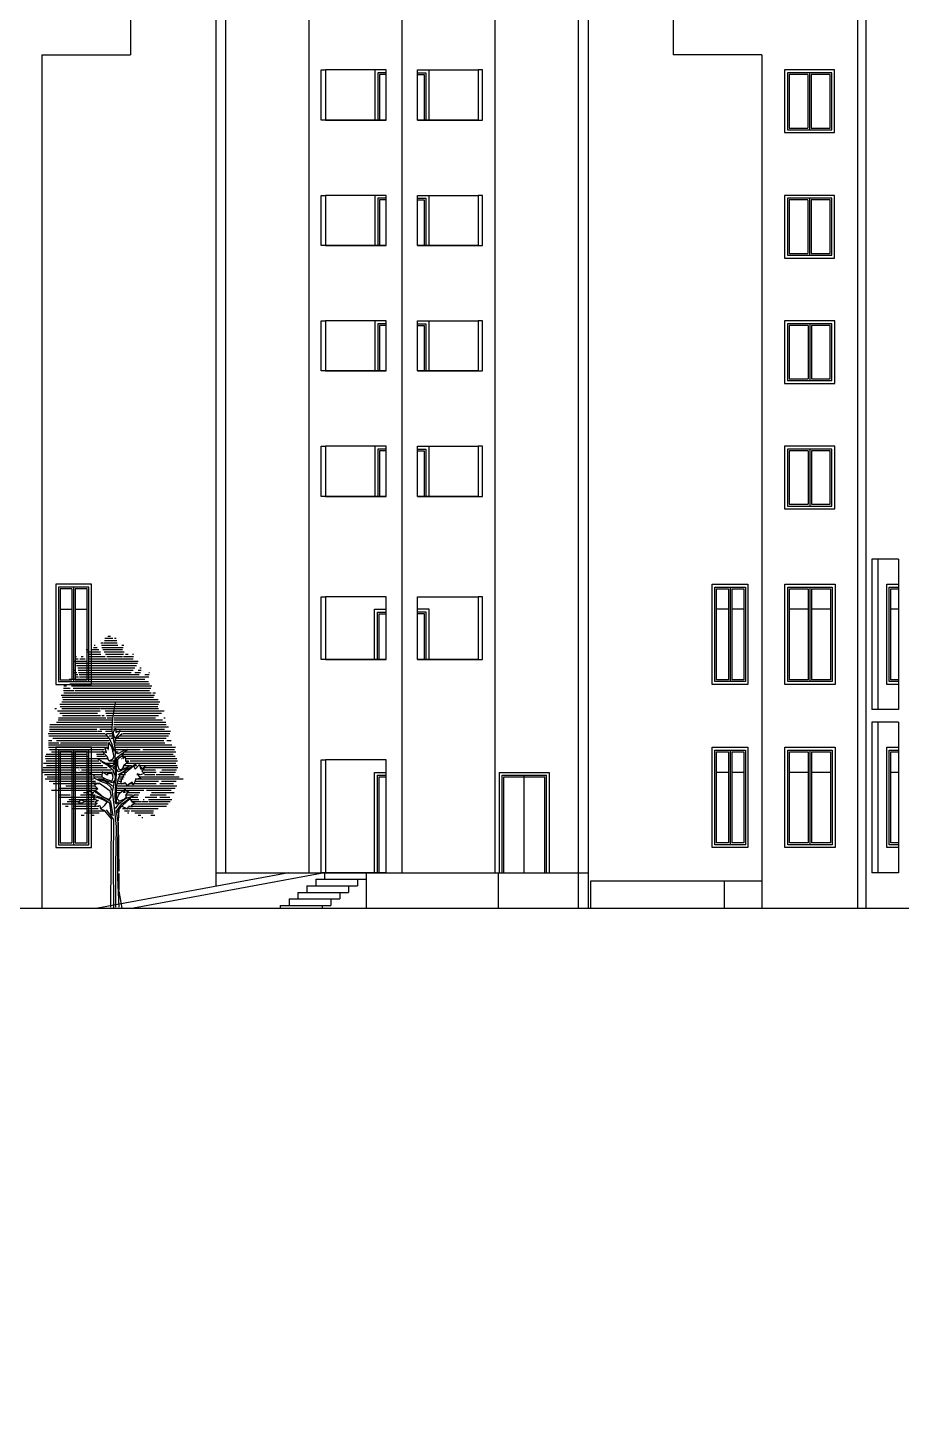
# Model space of a CAD drawing. Header units: inches. Extents: x -634 to 3638, y -6930911 to 5552.
# Drawn here: x 2297.58 to 2317.92, y 3461.55 to 3493.78 of the extents above; entities that cross this region are included whole.
import ezdxf

# ---------------------------------------------------------------- set-up
doc = ezdxf.new("R2010")
doc.units = ezdxf.units.IN
doc.header["$MEASUREMENT"] = 0
doc.linetypes.add('Dashed', pattern=[1128.888893, 564.444447, -564.444447])
doc.layers.add('derevo', color=7, linetype='Continuous')
doc.layers.add('развертка', color=7, linetype='Continuous')
for name, color, linetype, lineweight in [('ELEV', 134, 'Continuous', 18), ('фасады', 7, 'Continuous', 30), ('фасады2', 7, 'Continuous', 25)]:
    doc.layers.add(name, color=color, linetype=linetype, lineweight=lineweight)

# ---------------------------------------------------------------- blocks, each defined once
blk = doc.blocks.new('*X12')
at = {"color": 0, "linetype": 'ByBlock'}
for p, q in [((108.305, 21.4), (108.35, 21.4)), ((108.584, 21.6), (108.585, 21.6)), ((108.603, 21.5), (108.702, 21.5)), ((108.623, 21.4), (109.342, 21.4)), ((108.731, 21.5), (109.32, 21.5)), ((108.753, 21.6), (109.298, 21.6)), ((108.775, 21.7), (109.124, 21.7)), ((108.911, 21.8), (109.024, 21.8)), ((109.203, 21.7), (109.275, 21.7)), ((109.53, 21.4), (109.611, 21.4)), ((107.478, 20.8), (107.601, 20.8)), ((107.515, 20.9), (107.525, 20.9)), ((107.671, 20.8), (107.901, 20.8)), ((107.73, 20.9), (107.817, 20.9)), ((107.957, 21.2), (108.045, 21.2)), ((108.005, 21.1), (108.584, 21.1)), ((108.052, 21), (108.599, 21)), ((108.062, 20.8), (108.887, 20.8)), ((108.082, 20.9), (108.614, 20.9)), ((108.174, 21.2), (108.508, 21.2)), ((108.273, 21.3), (108.429, 21.3)), ((108.633, 20.9), (108.786, 20.9)), ((108.642, 21.3), (109.586, 21.3)), ((108.68, 21.2), (109.56, 21.2)), ((108.739, 21.1), (109.633, 21.1)), ((108.798, 21), (109.593, 21)), ((108.857, 20.9), (109.553, 20.9)), ((108.916, 20.8), (109.512, 20.8)), ((109.519, 20.8), (110.025, 20.8)), ((109.6, 20.9), (110.032, 20.9)), ((109.68, 21), (109.798, 21)), ((109.987, 21), (110.038, 21)), ((110.283, 20.8), (110.288, 20.8)), ((107.421, 20.3), (107.455, 20.3)), ((107.441, 20.7), (107.984, 20.7)), ((107.441, 20.2), (107.536, 20.2)), ((107.466, 20.6), (110.209, 20.6)), ((107.53, 20.5), (110.169, 20.5)), ((107.589, 20.4), (110.097, 20.4)), ((107.605, 20.3), (110.017, 20.3)), ((107.62, 20.2), (109.938, 20.2)), ((108.043, 20.7), (110.248, 20.7)), ((110.098, 20.2), (110.341, 20.2)), ((110.247, 20.3), (110.376, 20.3)), ((110.317, 20.4), (110.376, 20.4)), ((110.719, 20.2), (110.747, 20.2)), ((106.965, 19.6), (107.088, 19.6)), ((107.165, 19.8), (110.695, 19.8)), ((107.201, 19.9), (107.487, 19.9)), ((107.23, 19.7), (110.746, 19.7)), ((107.306, 19.6), (110.851, 19.6)), ((107.46, 20.1), (107.581, 20.1)), ((107.48, 20), (107.617, 20)), ((107.5, 19.9), (107.652, 19.9)), ((107.636, 20.1), (110.292, 20.1)), ((107.652, 20), (110.708, 20)), ((107.667, 19.9), (110.544, 19.9)), ((110.543, 20.1), (110.73, 20.1)), ((106.846, 19.2), (110.965, 19.2)), ((106.899, 19.1), (110.926, 19.1)), ((106.929, 19), (111.124, 19)), ((106.951, 19.5), (107.249, 19.5)), ((106.958, 19.4), (107.409, 19.4)), ((106.965, 19.3), (110.814, 19.3)), ((107.382, 19.5), (110.796, 19.5)), ((107.458, 19.4), (110.742, 19.4)), ((110.888, 19.3), (111.004, 19.3)), ((106.575, 18.6), (106.641, 18.6)), ((106.685, 18.5), (108.568, 18.5)), ((106.794, 18.8), (111.139, 18.8)), ((106.795, 18.4), (108.454, 18.4)), ((106.798, 18.7), (108.736, 18.7)), ((106.873, 18.6), (108.579, 18.6)), ((106.875, 18.9), (111.197, 18.9)), ((108.617, 18.6), (108.753, 18.6)), ((108.741, 18.7), (109.205, 18.7)), ((108.769, 18.6), (109.19, 18.6)), ((108.796, 18.5), (109.175, 18.5)), ((108.824, 18.4), (109.16, 18.4)), ((109.191, 18.4), (111.265, 18.4)), ((109.196, 18.5), (111.396, 18.5)), ((109.2, 18.6), (111.136, 18.6)), ((109.205, 18.7), (111.115, 18.7)), ((106.331, 17.8), (109.083, 17.8)), ((106.352, 17.9), (109.084, 17.9)), ((106.636, 18), (109.099, 18)), ((106.72, 18.1), (109.114, 18.1)), ((106.734, 18.2), (108.817, 18.2)), ((106.905, 18.3), (108.586, 18.3)), ((108.649, 18.3), (108.738, 18.3)), ((108.851, 18.3), (109.144, 18.3)), ((108.879, 18.2), (109.129, 18.2)), ((109.162, 17.8), (111.577, 17.8)), ((109.167, 17.9), (111.481, 17.9)), ((109.172, 18), (111.458, 18)), ((109.177, 18.1), (111.322, 18.1)), ((109.181, 18.2), (111.004, 18.2)), ((109.186, 18.3), (111.134, 18.3)), ((111.37, 18.2), (111.433, 18.2)), ((106.273, 17.5), (108.787, 17.5)), ((106.292, 17.2), (106.438, 17.2)), ((106.292, 17.1), (106.752, 17.1)), ((106.311, 17.4), (108.883, 17.4)), ((106.332, 17.6), (108.43, 17.6)), ((106.338, 17.7), (108.42, 17.7)), ((106.48, 17.3), (108.922, 17.3)), ((106.649, 17.2), (108.962, 17.2)), ((106.819, 17.1), (108.855, 17.1)), ((108.462, 17.6), (108.647, 17.6)), ((108.554, 17.7), (109.088, 17.7)), ((108.805, 17.6), (109.093, 17.6)), ((108.844, 17.5), (109.099, 17.5)), ((108.896, 17.1), (109.001, 17.1)), ((108.961, 17.4), (109.104, 17.4)), ((109.035, 17.3), (109.109, 17.3)), ((109.11, 17.2), (109.114, 17.2)), ((109.158, 17.7), (109.188, 17.7)), ((109.199, 17.1), (111.426, 17.1)), ((109.212, 17.2), (111.377, 17.2)), ((109.264, 17.7), (111.4, 17.7)), ((109.307, 17.6), (109.383, 17.6)), ((109.329, 17.3), (111.477, 17.3)), ((109.445, 17.4), (111.577, 17.4)), ((109.451, 17.6), (111.664, 17.6)), ((109.561, 17.5), (111.636, 17.5)), ((111.5, 17.2), (111.697, 17.2)), ((106.149, 16.5), (108.041, 16.5)), ((106.194, 16.6), (108.008, 16.6)), ((106.292, 17), (108.882, 17)), ((106.292, 16.9), (108.694, 16.9)), ((106.338, 16.8), (108.749, 16.8)), ((106.416, 16.7), (108.298, 16.7)), ((108.322, 16.7), (108.647, 16.7)), ((108.401, 16.6), (108.723, 16.6)), ((108.414, 16.5), (108.799, 16.5)), ((108.71, 16.9), (108.909, 16.9)), ((108.713, 16.7), (108.803, 16.7)), ((108.91, 16.8), (108.936, 16.8)), ((109.193, 17), (111.728, 17)), ((109.193, 16.9), (111.887, 16.9)), ((109.238, 16.8), (109.673, 16.8)), ((109.284, 16.7), (109.355, 16.7)), ((109.497, 16.6), (111.786, 16.6)), ((109.527, 16.5), (111.876, 16.5)), ((109.621, 16.7), (111.903, 16.7)), ((109.746, 16.8), (110.338, 16.8)), ((110.453, 16.8), (111.846, 16.8)), ((106.027, 15.9), (107.499, 15.9)), ((106.059, 16), (107.652, 16)), ((106.07, 16.2), (108.596, 16.2)), ((106.159, 16.4), (108.874, 16.4)), ((106.19, 16.3), (108.511, 16.3)), ((106.206, 16.1), (108.682, 16.1)), ((107.627, 15.9), (107.639, 15.9)), ((107.689, 16), (108.874, 16)), ((107.742, 15.9), (109.054, 15.9)), ((108.564, 16.3), (108.642, 16.3)), ((108.766, 16.2), (109.153, 16.2)), ((108.889, 16.1), (109.028, 16.1)), ((108.943, 16.3), (109.153, 16.3)), ((109.491, 16.4), (109.504, 16.4)), ((109.581, 16), (109.628, 16)), ((109.593, 16.1), (109.95, 16.1)), ((109.673, 16.4), (111.955, 16.4)), ((109.683, 16.3), (109.82, 16.3)), ((109.718, 16.2), (111.9, 16.2)), ((109.886, 16.3), (111.983, 16.3)), ((110.046, 16.1), (110.184, 16.1)), ((110.068, 16), (110.102, 16)), ((110.267, 16.1), (111.963, 16.1)), ((110.316, 16), (110.401, 16)), ((110.438, 15.9), (111.002, 15.9)), ((110.504, 16), (111.997, 16)), ((111.281, 15.9), (111.939, 15.9)), ((105.994, 15.8), (107.55, 15.8)), ((106.109, 15.7), (106.903, 15.7)), ((106.15, 15.5), (108.274, 15.5)), ((106.235, 15.6), (108.189, 15.6)), ((106.326, 15.4), (108.359, 15.4)), ((106.501, 15.3), (108.543, 15.3)), ((106.907, 15.7), (108.104, 15.7)), ((107.675, 15.8), (108.65, 15.8)), ((108.11, 15.7), (108.621, 15.7)), ((108.23, 15.6), (108.641, 15.6)), ((108.467, 15.5), (108.765, 15.5)), ((108.673, 15.8), (109.114, 15.8)), ((108.833, 15.4), (108.903, 15.4)), ((108.87, 15.7), (108.921, 15.7)), ((109.366, 15.3), (109.642, 15.3)), ((109.392, 15.4), (109.52, 15.4)), ((109.414, 15.5), (109.575, 15.5)), ((109.435, 15.6), (109.63, 15.6)), ((109.456, 15.7), (109.685, 15.7)), ((109.566, 15.8), (109.74, 15.8)), ((109.831, 15.3), (109.978, 15.3)), ((110.042, 15.3), (111.036, 15.3)), ((110.075, 15.4), (111.139, 15.4)), ((110.108, 15.5), (112.221, 15.5)), ((110.188, 15.7), (110.266, 15.7)), ((110.304, 15.6), (112.056, 15.6)), ((110.462, 15.8), (111.041, 15.8)), ((110.528, 15.7), (110.977, 15.7)), ((111.043, 15.7), (111.824, 15.7)), ((111.198, 15.3), (111.804, 15.3)), ((111.204, 15.8), (111.882, 15.8)), ((111.273, 15.4), (111.922, 15.4)), ((106.418, 15), (108.391, 15)), ((106.71, 14.8), (107.251, 14.8)), ((106.715, 15.1), (108.404, 15.1)), ((106.764, 14.7), (108.335, 14.7)), ((107.06, 15.2), (108.314, 15.2)), ((107.708, 14.8), (108.004, 14.8)), ((107.83, 14.9), (108.055, 14.9)), ((108.089, 14.8), (108.351, 14.8)), ((108.253, 14.9), (108.286, 14.9)), ((108.361, 14.9), (108.48, 14.9)), ((109.294, 15), (109.62, 15)), ((109.311, 14.9), (109.476, 14.9)), ((109.316, 15.1), (110.605, 15.1)), ((109.327, 14.8), (109.333, 14.8)), ((109.341, 15.2), (111.953, 15.2)), ((109.673, 15), (110.494, 15)), ((109.689, 14.7), (109.754, 14.7)), ((109.718, 14.8), (109.993, 14.8)), ((109.795, 14.9), (110.311, 14.9)), ((109.984, 14.7), (110.232, 14.7)), ((110.069, 14.8), (110.252, 14.8)), ((110.552, 14.7), (111.062, 14.7)), ((110.617, 15.1), (111.877, 15.1)), ((110.617, 15), (111.691, 15)), ((110.779, 14.8), (111.477, 14.8)), ((110.825, 14.9), (111.828, 14.9)), ((111.203, 14.7), (111.642, 14.7)), ((106.895, 14.4), (108.385, 14.4)), ((107.043, 14.3), (107.152, 14.3)), ((107.12, 14.5), (107.657, 14.5)), ((107.181, 14.6), (108.349, 14.6)), ((107.345, 14.2), (108.486, 14.2)), ((107.418, 14.3), (108.296, 14.3)), ((107.924, 14.5), (108.297, 14.5)), ((108.013, 14.1), (108.742, 14.1)), ((108.445, 14.3), (108.51, 14.3)), ((109.552, 14.2), (109.79, 14.2)), ((109.648, 14.1), (109.868, 14.1)), ((109.813, 14.3), (109.885, 14.3)), ((109.824, 14.2), (111.129, 14.2)), ((109.929, 14.6), (110.274, 14.6)), ((109.94, 14.1), (110.925, 14.1)), ((109.967, 14.3), (111.493, 14.3)), ((110, 14.4), (111.573, 14.4)), ((110.007, 14.5), (110.391, 14.5)), ((110.413, 14.5), (110.667, 14.5)), ((110.46, 14.6), (110.501, 14.6)), ((110.694, 14.6), (111.144, 14.6)), ((110.711, 14.5), (111.653, 14.5)), ((111.148, 14.6), (111.734, 14.6)), ((107.737, 13.9), (107.858, 13.9)), ((107.875, 14), (108.522, 14)), ((108.162, 13.9), (108.303, 13.9)), ((109.777, 14), (109.839, 14)), ((110.095, 14), (110.912, 14)), ((110.249, 13.9), (110.367, 13.9)), ((110.404, 13.8), (110.444, 13.8)), ((110.808, 13.9), (110.978, 13.9))]:
    blk.add_line(p, q, dxfattribs=at)

msp = doc.modelspace()

# ---------------------------------------------------------------- hatches: boundary and pattern name
at = {"layer": 'ELEV', "linetype": 'Continuous'}
h = msp.add_hatch(dxfattribs=at)
h.set_pattern_fill('ANSI31', color=256, scale=0.01044, style=0)
h.set_pattern_definition([(45, (1262.311104, 3366.587935), (-0.02343928418428, 0.02343928418428), [])])
edge = h.paths.add_edge_path()
edge.add_ellipse((1445.78234, 3471.96182), major_axis=(0, 6932302.83262), ratio=0.00000001506, start_angle=89.999976115149, end_angle=270.000023884851)
edge.add_line((1445.67794, 3474.85168), (1445.67794, 3528.48347))
edge.add_line((1445.67794, 3528.48347), (1445.88675, 3528.48347))
edge.add_line((1445.88675, 3528.48347), (1445.88675, 3474.85168))

# ---------------------------------------------------------------- linework, layer by layer
at = {"layer": 'derevo', "color": 0}
for p, q in [((2299.55761, 3477.65206), (2299.62403, 3478.06546)), ((2299.54839, 3477.39922), (2299.55761, 3477.65206)), ((2299.62403, 3476.97659), (2299.54839, 3477.39922)), ((2299.57011, 3477.37414), (2299.62485, 3477.46926)), ((2299.62485, 3477.46926), (2299.63349, 3477.37414)), ((2299.63349, 3477.37414), (2299.73145, 3477.41738)), ((2299.73145, 3477.41738), (2299.68824, 3477.32802)), ((2299.48382, 3477.23128), (2299.39896, 3477.33463)), ((2299.46062, 3476.99367), (2299.46062, 3477.1349)), ((2299.46062, 3477.1349), (2299.53553, 3477.0369)), ((2299.54839, 3477.08917), (2299.48382, 3477.23128)), ((2299.60558, 3476.93045), (2299.54839, 3477.08917)), ((2299.61333, 3477.23291), (2299.57011, 3477.37414)), ((2299.60558, 3477.10947), (2299.63325, 3477.22205)), ((2299.62403, 3476.93968), (2299.60558, 3477.10947)), ((2299.68824, 3477.32802), (2299.61333, 3477.23291)), ((2299.63325, 3477.22205), (2299.78268, 3477.34385)), ((2299.2108, 3476.76066), (2299.37129, 3476.66839)), ((2299.42893, 3476.8092), (2299.30792, 3476.9389)), ((2299.30792, 3476.9389), (2299.41741, 3476.9072)), ((2299.41741, 3476.9072), (2299.37419, 3477.02538)), ((2299.37419, 3477.02538), (2299.46062, 3476.99367)), ((2299.47215, 3476.7112), (2299.42893, 3476.8092)), ((2299.55858, 3476.7429), (2299.47215, 3476.7112)), ((2299.53553, 3477.0369), (2299.55858, 3476.9389)), ((2299.55858, 3476.9389), (2299.59028, 3476.82073)), ((2299.59028, 3476.82073), (2299.55858, 3476.7429)), ((2299.6148, 3476.69607), (2299.62403, 3476.97659)), ((2299.68121, 3476.87324), (2299.62403, 3476.93968)), ((2299.6517, 3476.78096), (2299.75501, 3476.86401)), ((2299.6517, 3476.40448), (2299.6517, 3476.78096)), ((2299.67671, 3476.7429), (2299.71129, 3476.77749)), ((2299.67671, 3476.60167), (2299.67671, 3476.7429)), ((2299.78268, 3476.93045), (2299.68121, 3476.87324)), ((2299.71129, 3476.77749), (2299.79772, 3476.8409)), ((2299.75501, 3476.86401), (2299.92473, 3476.98582)), ((2299.87676, 3476.97659), (2299.78268, 3476.93045)), ((2299.79772, 3476.8409), (2299.79772, 3476.76596)), ((2299.79772, 3476.76596), (2299.85246, 3476.8092)), ((2299.85246, 3476.8092), (2299.86111, 3476.69967)), ((2299.14623, 3476.35834), (2298.97651, 3476.45246)), ((2299.44508, 3476.60195), (2299.30488, 3476.67761)), ((2299.31945, 3476.45179), (2299.30792, 3476.34226)), ((2299.42893, 3476.37396), (2299.31945, 3476.45179)), ((2299.37129, 3476.66839), (2299.52994, 3476.59272)), ((2299.57791, 3476.48014), (2299.44508, 3476.60195)), ((2299.53917, 3476.56504), (2299.4746, 3476.57426)), ((2299.52994, 3476.59272), (2299.58713, 3476.6204)), ((2299.59636, 3476.57426), (2299.53917, 3476.56504)), ((2299.58713, 3476.51705), (2299.57791, 3476.55581)), ((2299.60558, 3476.37679), (2299.57791, 3476.48014)), ((2299.58713, 3476.6204), (2299.59636, 3476.72375)), ((2299.62403, 3476.31958), (2299.6148, 3476.69607)), ((2299.69044, 3476.45246), (2299.66092, 3476.50783)), ((2299.71993, 3476.49502), (2299.67671, 3476.60167)), ((2299.73656, 3476.47091), (2299.69044, 3476.45246)), ((2299.69044, 3476.39525), (2299.81219, 3476.46169)), ((2299.7862, 3476.52673), (2299.71993, 3476.49502)), ((2299.94317, 3476.58349), (2299.73656, 3476.47091)), ((2299.74578, 3476.40448), (2299.90628, 3476.51705)), ((2299.80925, 3476.59302), (2299.7862, 3476.52673)), ((2299.9389, 3476.69967), (2299.80925, 3476.59302)), ((2299.81219, 3476.46169), (2299.94317, 3476.58349)), ((2299.82941, 3476.39702), (2299.94754, 3476.50655)), ((2299.86111, 3476.69967), (2299.9389, 3476.69967)), ((2299.90628, 3476.51705), (2300.12027, 3476.65731)), ((2299.94754, 3476.50655), (2300.0455, 3476.59302)), ((2300.0455, 3476.59302), (2300.08008, 3476.5152)), ((2300.08008, 3476.5152), (2300.18668, 3476.62473)), ((2300.18668, 3476.62473), (2300.21837, 3476.5152)), ((2300.21837, 3476.5152), (2300.31633, 3476.58149)), ((2300.31633, 3476.58149), (2300.24142, 3476.47196)), ((2300.24142, 3476.47196), (2300.29617, 3476.4172)), ((2299.25606, 3476.18084), (2299.09183, 3476.20102)), ((2299.09183, 3476.20102), (2299.16962, 3476.15778)), ((2299.28643, 3476.2273), (2299.12778, 3476.31035)), ((2299.16962, 3476.15778), (2299.13505, 3476.13761)), ((2299.13505, 3476.13761), (2299.21284, 3476.05978)), ((2299.38974, 3476.2273), (2299.20157, 3476.27344)), ((2299.36266, 3476.10302), (2299.25606, 3476.18084)), ((2299.43586, 3476.17932), (2299.28643, 3476.2273)), ((2299.55761, 3476.19778), (2299.30488, 3476.27344)), ((2299.30792, 3476.34226), (2299.40588, 3476.28749)), ((2299.50384, 3476.00502), (2299.36266, 3476.10302)), ((2299.48382, 3476.17932), (2299.38974, 3476.2273)), ((2299.40588, 3476.28749), (2299.54706, 3476.23561)), ((2299.54706, 3476.4172), (2299.42893, 3476.4172)), ((2299.42893, 3476.4172), (2299.42893, 3476.37396)), ((2299.52072, 3476.09443), (2299.43586, 3476.17932)), ((2299.55761, 3476.12395), (2299.48382, 3476.17932)), ((2299.57011, 3476.33073), (2299.54706, 3476.4172)), ((2299.54706, 3476.23561), (2299.57011, 3476.33073)), ((2299.55761, 3475.99108), (2299.62403, 3476.31958)), ((2299.59636, 3476.24576), (2299.55761, 3476.19778)), ((2299.6148, 3475.91725), (2299.63325, 3476.17009)), ((2299.63325, 3476.17009), (2299.6517, 3476.40448)), ((2299.68121, 3476.26421), (2299.64247, 3476.07597)), ((2299.68121, 3476.26421), (2299.74578, 3476.40448)), ((2299.7545, 3476.16931), (2299.76315, 3476.26731)), ((2299.85246, 3476.20102), (2299.7545, 3476.16931)), ((2299.76315, 3476.26731), (2299.82941, 3476.39702)), ((2299.90432, 3476.13761), (2299.85246, 3476.20102)), ((2300.01381, 3476.21255), (2299.90432, 3476.13761)), ((2300.03686, 3476.14626), (2300.01381, 3476.21255)), ((2300.08008, 3476.23561), (2300.03686, 3476.14626)), ((2300.08872, 3476.28749), (2300.08008, 3476.23561)), ((2300.20973, 3476.29902), (2300.08872, 3476.28749)), ((2300.20973, 3476.38549), (2300.13194, 3476.40855)), ((2300.13194, 3476.40855), (2300.20973, 3476.29902)), ((2300.29617, 3476.4172), (2300.20973, 3476.38549)), ((2298.76626, 3475.73408), (2298.821, 3475.80037)), ((2298.821, 3475.80037), (2298.89879, 3475.76867)), ((2298.96218, 3475.9099), (2299.0054, 3475.95314)), ((2299.08031, 3475.93008), (2298.96218, 3475.9099)), ((2299.0054, 3475.95314), (2298.98523, 3476.00502)), ((2298.98523, 3476.00502), (2299.03709, 3475.99637)), ((2299.03709, 3475.99637), (2299.10336, 3475.97331)), ((2299.10336, 3475.97331), (2299.08031, 3475.93008)), ((2299.18312, 3475.88957), (2299.08904, 3475.8785)), ((2299.20132, 3475.85514), (2299.10336, 3475.82343)), ((2299.10336, 3475.82343), (2299.22149, 3475.78884)), ((2299.24031, 3475.92648), (2299.11671, 3476.01138)), ((2299.22149, 3475.78884), (2299.14657, 3475.74561)), ((2299.21284, 3476.05978), (2299.1581, 3476.01655)), ((2299.1581, 3476.01655), (2299.27623, 3475.93008)), ((2299.28643, 3475.86004), (2299.18312, 3475.88957)), ((2299.3425, 3475.80037), (2299.20132, 3475.85514)), ((2299.52072, 3475.76592), (2299.24031, 3475.92648)), ((2299.27623, 3475.93008), (2299.33097, 3475.87531)), ((2299.49305, 3475.72901), (2299.28643, 3475.86004)), ((2299.33097, 3475.87531), (2299.48367, 3475.8119)), ((2299.42893, 3475.74561), (2299.3425, 3475.80037)), ((2299.48367, 3475.8119), (2299.53553, 3475.88684)), ((2299.53553, 3475.88684), (2299.50384, 3476.00502)), ((2299.53917, 3476.0206), (2299.52072, 3476.09443)), ((2299.59636, 3475.68287), (2299.55761, 3475.99108)), ((2299.62403, 3475.73824), (2299.6148, 3475.91725)), ((2299.64247, 3476.07597), (2299.64247, 3475.71978)), ((2299.66807, 3475.82343), (2299.69976, 3475.9099)), ((2299.71993, 3475.76867), (2299.66807, 3475.82343)), ((2299.69976, 3475.9099), (2299.74298, 3475.97331)), ((2299.70889, 3475.71978), (2299.85831, 3475.83236)), ((2299.81789, 3475.8119), (2299.71993, 3475.76867)), ((2299.74298, 3475.97331), (2299.86111, 3476.05978)), ((2299.77345, 3475.71055), (2299.97085, 3475.85081)), ((2299.86111, 3476.05978), (2299.80925, 3475.97331)), ((2299.80925, 3475.97331), (2299.92737, 3476.00502)), ((2299.87263, 3475.86667), (2299.81789, 3475.8119)), ((2299.85831, 3475.83236), (2300.01881, 3475.88957)), ((2299.92737, 3476.00502), (2299.86111, 3475.9099)), ((2299.86111, 3475.9099), (2299.87263, 3475.86667)), ((2299.97059, 3475.82343), (2299.89568, 3475.76867)), ((2300.02533, 3475.74561), (2299.97059, 3475.82343)), ((2299.97085, 3475.85081), (2300.07415, 3475.92648)), ((2298.83253, 3475.72543), (2298.76626, 3475.73408)), ((2298.95065, 3475.76867), (2298.83253, 3475.72543)), ((2298.89879, 3475.76867), (2298.95065, 3475.76867)), ((2299.20132, 3475.72543), (2299.12641, 3475.64761)), ((2299.12641, 3475.64761), (2299.2647, 3475.67067)), ((2299.14657, 3475.74561), (2299.20132, 3475.72543)), ((2299.2647, 3475.67067), (2299.27623, 3475.5842)), ((2299.27623, 3475.5842), (2299.37419, 3475.6822)), ((2299.38052, 3475.54999), (2299.29566, 3475.58875)), ((2299.37419, 3475.6822), (2299.42893, 3475.74561)), ((2299.52994, 3475.36359), (2299.38052, 3475.54999)), ((2299.58713, 3475.34514), (2299.41741, 3475.57029)), ((2299.52994, 3475.44849), (2299.49305, 3475.72901)), ((2299.56868, 3475.42819), (2299.52072, 3475.76592)), ((2299.6517, 3475.18458), (2299.59636, 3475.68287)), ((2299.64247, 3475.70133), (2299.62403, 3475.73824)), ((2299.62403, 3475.59798), (2299.70889, 3475.71978)), ((2299.70889, 3475.75669), (2299.64247, 3475.70133)), ((2299.6517, 3475.54076), (2299.77345, 3475.71055)), ((2299.69044, 3475.2787), (2299.6517, 3475.54076)), ((2299.68121, 3475.50385), (2299.69966, 3475.56107)), ((2299.69966, 3475.56107), (2299.77345, 3475.66257)), ((2299.69966, 3475.31561), (2299.70889, 3475.57952)), ((2299.89568, 3475.76867), (2299.77467, 3475.65914)), ((2299.77467, 3475.65914), (2299.90432, 3475.59572)), ((2299.90432, 3475.59572), (2299.92737, 3475.64761)), ((2299.92737, 3475.64761), (2300.01381, 3475.63896)), ((2300.00228, 3475.6822), (2300.08008, 3475.7139)), ((2300.01381, 3475.63896), (2300.00228, 3475.6822)), ((2300.08008, 3475.7139), (2300.02533, 3475.74561)), ((2299.52072, 3473.30767), (2299.52994, 3475.36359)), ((2299.57791, 3474.36885), (2299.58713, 3475.34514)), ((2299.63325, 3474.2655), (2299.6517, 3475.18458)), ((2299.68121, 3474.61246), (2299.69044, 3475.2787)), ((2299.70889, 3474.14369), (2299.69966, 3475.2787)), ((2299.68121, 3473.99236), (2299.68121, 3474.61246)), ((2299.58713, 3473.29844), (2299.57791, 3474.36885)), ((2299.63325, 3473.30767), (2299.63325, 3474.2655)), ((2299.70889, 3473.30767), (2299.68121, 3473.99236)), ((2299.70889, 3473.69338), (2299.70889, 3474.08648)), ((2299.78268, 3473.27998), (2299.70889, 3473.67493))]:
    msp.add_line(p, q, dxfattribs=at)
at = {"layer": 'развертка'}
msp.add_line((2028.18312, 3473.27998), (2344.58568, 3473.27998), dxfattribs=at)
at = {"layer": 'фасады', "ltscale": 100}
for points in [[(2299.97589, 3496.06392), (2299.97589, 3493.14415)], [(2301.95822, 3496.06392), (2301.95822, 3493.14415)], [(2302.18464, 3496.06392), (2302.18464, 3493.14415)], [(2304.12418, 3496.06392), (2304.12418, 3493.14415)], [(2306.29205, 3496.06392), (2306.29205, 3493.14415)], [(2308.45992, 3496.06392), (2308.45992, 3493.14415)], [(2310.39945, 3496.06392), (2310.39945, 3493.14415)], [(2310.62588, 3496.06392), (2310.62588, 3493.14415)], [(2312.60821, 3496.06392), (2312.60821, 3493.14415)], [(2316.90027, 3496.06392), (2316.90027, 3493.14415)], [(2317.09481, 3496.06392), (2317.09481, 3493.14415)], [(2297.90967, 3493.14415), (2297.90967, 3490.22438)], [(2297.90967, 3493.14415), (2299.97589, 3493.14415), (2299.97589, 3493.14415)], [(2301.95822, 3493.14415), (2301.95822, 3490.22438)], [(2302.18464, 3493.14415), (2302.18464, 3490.22438)], [(2304.12418, 3493.14415), (2304.12418, 3490.22438)], [(2306.29205, 3493.14415), (2306.29205, 3490.22438)], [(2308.45992, 3493.14415), (2308.45992, 3490.22438)], [(2310.39945, 3493.14415), (2310.39945, 3490.22438)], [(2310.62588, 3493.14415), (2310.62588, 3490.22438)], [(2314.67443, 3493.14415), (2312.60821, 3493.14415), (2312.60821, 3493.14415)], [(2314.67443, 3493.14415), (2314.67443, 3490.22438)], [(2316.90027, 3493.14415), (2316.90027, 3490.22438)], [(2317.09481, 3493.14415), (2317.09481, 3490.22438)], [(2305.92649, 3491.62587), (2304.41524, 3491.62587), (2304.41524, 3492.79377), (2304.51278, 3492.79377), (2304.51278, 3491.62587), (2305.92649, 3491.62587), (2305.92649, 3492.79377), (2304.51278, 3492.79377)], [(2306.6576, 3491.62587), (2308.16885, 3491.62587), (2308.16885, 3492.79377), (2308.07131, 3492.79377), (2308.07131, 3491.62587), (2306.6576, 3491.62587), (2306.6576, 3492.79377), (2308.07131, 3492.79377)], [(2297.90967, 3490.22438), (2297.90967, 3487.30461)], [(2301.95822, 3490.22438), (2301.95822, 3487.30461)], [(2302.18464, 3490.22438), (2302.18464, 3487.30461)], [(2304.12418, 3490.22438), (2304.12418, 3487.30461)], [(2306.29205, 3490.22438), (2306.29205, 3487.30461)], [(2308.45992, 3490.22438), (2308.45992, 3487.30461)], [(2310.39945, 3490.22438), (2310.39945, 3487.30461)], [(2310.62588, 3490.22438), (2310.62588, 3487.30461)], [(2314.67443, 3490.22438), (2314.67443, 3487.30461)], [(2316.90027, 3490.22438), (2316.90027, 3487.30461)], [(2317.09481, 3490.22438), (2317.09481, 3487.30461)], [(2305.92649, 3488.7061), (2304.41524, 3488.7061), (2304.41524, 3489.87401), (2304.51278, 3489.87401), (2304.51278, 3488.7061), (2305.92649, 3488.7061), (2305.92649, 3489.87401), (2304.51278, 3489.87401)], [(2306.6576, 3488.7061), (2308.16885, 3488.7061), (2308.16885, 3489.87401), (2308.07131, 3489.87401), (2308.07131, 3488.7061), (2306.6576, 3488.7061), (2306.6576, 3489.87401), (2308.07131, 3489.87401)], [(2297.90967, 3487.30461), (2297.90967, 3484.38484)], [(2301.95822, 3487.30461), (2301.95822, 3484.38484)], [(2302.18464, 3487.30461), (2302.18464, 3484.38484)], [(2304.12418, 3487.30461), (2304.12418, 3484.38484)], [(2306.29205, 3487.30461), (2306.29205, 3484.38484)], [(2308.45992, 3487.30461), (2308.45992, 3484.38484)], [(2310.39945, 3487.30461), (2310.39945, 3484.38484)], [(2310.62588, 3487.30461), (2310.62588, 3484.38484)], [(2314.67443, 3487.30461), (2314.67443, 3484.38484)], [(2316.90027, 3487.30461), (2316.90027, 3484.38484)], [(2317.09481, 3487.30461), (2317.09481, 3484.38484)], [(2305.92649, 3485.78633), (2304.41524, 3485.78633), (2304.41524, 3486.95424), (2304.51278, 3486.95424), (2304.51278, 3485.78633), (2305.92649, 3485.78633), (2305.92649, 3486.95424), (2304.51278, 3486.95424)], [(2306.6576, 3485.78633), (2308.16885, 3485.78633), (2308.16885, 3486.95424), (2308.07131, 3486.95424), (2308.07131, 3485.78633), (2306.6576, 3485.78633), (2306.6576, 3486.95424), (2308.07131, 3486.95424)], [(2297.90967, 3484.38484), (2297.90967, 3481.46507)], [(2301.95822, 3484.38484), (2301.95822, 3481.46507)], [(2302.18464, 3484.38484), (2302.18464, 3481.46507)], [(2304.12418, 3484.38484), (2304.12418, 3481.46507)], [(2306.29205, 3484.38484), (2306.29205, 3481.46507)], [(2308.45992, 3484.38484), (2308.45992, 3481.46507)], [(2310.39945, 3484.38484), (2310.39945, 3481.46507)], [(2310.62588, 3484.38484), (2310.62588, 3481.46507)], [(2314.67443, 3484.38484), (2314.67443, 3481.46507)], [(2316.90027, 3484.38484), (2316.90027, 3481.46507)], [(2317.09481, 3484.38484), (2317.09481, 3481.46507)], [(2305.92649, 3482.86656), (2304.41524, 3482.86656), (2304.41524, 3484.03447), (2304.51278, 3484.03447), (2304.51278, 3482.86656), (2305.92649, 3482.86656), (2305.92649, 3484.03447), (2304.51278, 3484.03447)], [(2306.6576, 3482.86656), (2308.16885, 3482.86656), (2308.16885, 3484.03447), (2308.07131, 3484.03447), (2308.07131, 3482.86656), (2306.6576, 3482.86656), (2306.6576, 3484.03447), (2308.07131, 3484.03447)], [(2297.90967, 3481.46507), (2297.90967, 3477.66937)], [(2301.95822, 3481.46507), (2301.95822, 3477.66937)], [(2302.18464, 3481.46507), (2302.18464, 3477.66937)], [(2304.12418, 3481.46507), (2304.12418, 3477.66937)], [(2306.29205, 3481.46507), (2306.29205, 3477.66937)], [(2308.45992, 3481.46507), (2308.45992, 3477.66937)], [(2310.39945, 3481.46507), (2310.39945, 3477.66937)], [(2310.62588, 3481.46507), (2310.62588, 3477.66937)], [(2314.67443, 3481.46507), (2314.67443, 3477.66937)], [(2316.90027, 3481.46507), (2316.90027, 3477.66937)], [(2317.09481, 3481.46507), (2317.09481, 3477.66937)], [(2317.23247, 3481.40667), (2317.23247, 3477.90295)], [(2317.84993, 3481.40667), (2317.23247, 3481.40667)], [(2317.37014, 3481.40667), (2317.37014, 3477.90295)], [(2317.84993, 3481.40667), (2317.84993, 3477.90295)], [(2305.92649, 3479.07086), (2304.41524, 3479.07086), (2304.41524, 3480.53074), (2304.51278, 3480.53074), (2304.51278, 3479.07086), (2305.92649, 3479.07086), (2305.92649, 3480.53074), (2304.51278, 3480.53074)], [(2306.6576, 3479.07086), (2308.16885, 3479.07086), (2308.16885, 3480.53074), (2308.07131, 3480.53074), (2308.07131, 3479.07086), (2306.6576, 3479.07086), (2306.6576, 3480.53074), (2308.07131, 3480.53074)], [(2317.84993, 3477.90295), (2317.23247, 3477.90295)], [(2297.90967, 3477.66937), (2297.90967, 3473.27998)], [(2301.95822, 3477.66937), (2301.95822, 3473.78986)], [(2302.18464, 3477.66937), (2302.18464, 3474.10725)], [(2304.12418, 3477.66937), (2304.12418, 3474.10725)], [(2306.29205, 3477.66937), (2306.29205, 3474.10725)], [(2308.45992, 3477.66937), (2308.45992, 3474.10725)], [(2310.39945, 3477.66937), (2310.39945, 3473.27998)], [(2310.62588, 3477.66937), (2310.62588, 3473.27998)], [(2314.67443, 3477.66937), (2314.67443, 3473.27998)], [(2316.90027, 3477.66937), (2316.90027, 3473.27998)], [(2317.09481, 3477.66937), (2317.09481, 3473.27998)], [(2317.23247, 3477.61097), (2317.23247, 3474.10725)], [(2317.84993, 3477.61097), (2317.23247, 3477.61097)], [(2317.37014, 3477.61097), (2317.37014, 3474.10725)], [(2317.84993, 3477.61097), (2317.84993, 3474.10725)], [(2305.92649, 3474.10725), (2304.41524, 3474.10725), (2304.41524, 3476.73504), (2304.51278, 3476.73504), (2304.51278, 3474.10725), (2305.92649, 3474.10725), (2305.92649, 3476.73504), (2304.51278, 3476.73504)], [(2303.66425, 3474.10725), (2299.21753, 3473.27998)], [(2304.49152, 3474.10725), (2300.0448, 3473.27998)], [(2301.95822, 3474.10725), (2310.62588, 3474.10725)], [(2304.2886, 3473.95445), (2305.46478, 3473.95445)], [(2304.2886, 3473.95445), (2304.2886, 3473.80165)], [(2304.49152, 3474.10725), (2304.49152, 3473.95445)], [(2305.25877, 3473.95445), (2305.25877, 3473.80165)], [(2305.46478, 3474.10725), (2305.46478, 3473.27998)], [(2308.53054, 3474.10725), (2308.53054, 3473.27998)], [(2310.68408, 3473.9126), (2310.68408, 3473.27998)], [(2313.7985, 3473.9126), (2313.7985, 3473.27998)], [(2317.84993, 3474.10725), (2317.23247, 3474.10725)], [(2303.87351, 3473.64885), (2305.05277, 3473.64885)], [(2303.87351, 3473.64885), (2303.87351, 3473.49605)], [(2304.07951, 3473.80165), (2305.25877, 3473.80165)], [(2304.07951, 3473.80165), (2304.07951, 3473.64885)], [(2304.84676, 3473.64885), (2304.84676, 3473.49605)], [(2305.05277, 3473.80165), (2305.05277, 3473.64885)], [(2303.46149, 3473.34324), (2304.64076, 3473.34324)], [(2303.46149, 3473.34324), (2303.46149, 3473.27998)], [(2303.6675, 3473.49605), (2304.84676, 3473.49605)], [(2303.6675, 3473.49605), (2303.6675, 3473.34324)], [(2304.43475, 3473.34324), (2304.43475, 3473.27998)], [(2304.64076, 3473.49605), (2304.64076, 3473.34324)]]:
    msp.add_lwpolyline(points, dxfattribs=at)
at = {"layer": 'фасады', "linetype": 'Dashed', "ltscale": 100}
msp.add_lwpolyline([(2314.67443, 3473.9126), (2310.68408, 3473.9126)], dxfattribs=at)
at = {"layer": 'фасады2', "ltscale": 100}
for p, q in [((2305.66219, 3492.79377), (2305.66219, 3491.62587)), ((2305.92649, 3492.79377), (2305.66219, 3492.79377)), ((2305.73031, 3492.72565), (2305.73031, 3491.62587)), ((2305.92649, 3492.72565), (2305.73031, 3492.72565)), ((2306.6576, 3492.79377), (2306.92191, 3492.79377)), ((2306.6576, 3492.72565), (2306.85378, 3492.72565)), ((2306.85378, 3492.72565), (2306.85378, 3491.62587)), ((2306.92191, 3492.79377), (2306.92191, 3491.62587)), ((2305.66219, 3489.87401), (2305.66219, 3488.7061)), ((2305.92649, 3489.87401), (2305.66219, 3489.87401)), ((2305.73031, 3489.80588), (2305.73031, 3488.7061)), ((2305.92649, 3489.80588), (2305.73031, 3489.80588)), ((2306.6576, 3489.87401), (2306.92191, 3489.87401)), ((2306.6576, 3489.80588), (2306.85378, 3489.80588)), ((2306.85378, 3489.80588), (2306.85378, 3488.7061)), ((2306.92191, 3489.87401), (2306.92191, 3488.7061)), ((2305.66219, 3486.95424), (2305.66219, 3485.78633)), ((2305.92649, 3486.95424), (2305.66219, 3486.95424)), ((2305.73031, 3486.88611), (2305.73031, 3485.78633)), ((2305.92649, 3486.88611), (2305.73031, 3486.88611)), ((2306.6576, 3486.95424), (2306.92191, 3486.95424)), ((2306.6576, 3486.88611), (2306.85378, 3486.88611)), ((2306.85378, 3486.88611), (2306.85378, 3485.78633)), ((2306.92191, 3486.95424), (2306.92191, 3485.78633)), ((2305.66219, 3484.03447), (2305.66219, 3482.86656)), ((2305.92649, 3484.03447), (2305.66219, 3484.03447)), ((2305.73031, 3483.96634), (2305.73031, 3482.86656)), ((2305.92649, 3483.96634), (2305.73031, 3483.96634)), ((2306.6576, 3484.03447), (2306.92191, 3484.03447)), ((2306.6576, 3483.96634), (2306.85378, 3483.96634)), ((2306.85378, 3483.96634), (2306.85378, 3482.86656)), ((2306.92191, 3484.03447), (2306.92191, 3482.86656)), ((2298.29573, 3480.75459), (2298.29573, 3478.55503)), ((2299.0062, 3480.75459), (2298.29573, 3480.75459)), ((2298.33466, 3480.71566), (2298.33466, 3478.59396)), ((2298.61203, 3480.71566), (2298.33466, 3480.71566)), ((2298.96727, 3480.71566), (2298.68989, 3480.71566)), ((2298.96727, 3478.59396), (2298.96727, 3480.71566)), ((2299.0062, 3478.55503), (2299.0062, 3480.75459)), ((2313.57789, 3478.55503), (2313.57789, 3480.75459)), ((2313.57789, 3480.75459), (2314.28837, 3480.75459)), ((2313.61682, 3478.59396), (2313.61682, 3480.71566)), ((2313.61682, 3480.71566), (2313.8942, 3480.71566)), ((2313.97206, 3480.71566), (2314.24944, 3480.71566)), ((2314.24944, 3480.71566), (2314.24944, 3478.59396)), ((2314.28837, 3480.75459), (2314.28837, 3478.55503)), ((2317.63862, 3478.55503), (2317.63862, 3480.75459)), ((2317.63862, 3480.75459), (2317.84993, 3480.75459)), ((2317.67755, 3478.59396), (2317.67755, 3480.71566)), ((2317.67755, 3480.71566), (2317.84993, 3480.71566)), ((2305.65676, 3480.23877), (2305.92649, 3480.23877)), ((2305.65676, 3479.07086), (2305.65676, 3480.23877)), ((2305.72488, 3480.17064), (2305.92649, 3480.17064)), ((2305.72488, 3479.07086), (2305.72488, 3480.17064)), ((2306.92734, 3480.23877), (2306.6576, 3480.23877)), ((2306.85921, 3480.17064), (2306.6576, 3480.17064)), ((2306.85921, 3479.07086), (2306.85921, 3480.17064)), ((2306.92734, 3479.07086), (2306.92734, 3480.23877)), ((2298.29573, 3478.55503), (2299.0062, 3478.55503)), ((2298.33466, 3478.59396), (2298.61203, 3478.59396)), ((2298.68989, 3478.59396), (2298.96727, 3478.59396)), ((2314.28837, 3478.55503), (2313.57789, 3478.55503)), ((2313.8942, 3478.59396), (2313.61682, 3478.59396)), ((2314.24944, 3478.59396), (2313.97206, 3478.59396)), ((2317.84993, 3478.55503), (2317.63862, 3478.55503)), ((2317.84993, 3478.59396), (2317.67755, 3478.59396)), ((2298.29573, 3476.95889), (2298.29573, 3474.75933)), ((2299.0062, 3476.95889), (2298.29573, 3476.95889)), ((2298.33466, 3476.91996), (2298.33466, 3474.79826)), ((2298.61203, 3476.91996), (2298.33466, 3476.91996)), ((2298.96727, 3476.91996), (2298.68989, 3476.91996)), ((2298.96727, 3474.79826), (2298.96727, 3476.91996)), ((2299.0062, 3474.75933), (2299.0062, 3476.95889)), ((2313.57789, 3474.75933), (2313.57789, 3476.95889)), ((2313.57789, 3476.95889), (2314.28837, 3476.95889)), ((2313.61682, 3474.79826), (2313.61682, 3476.91996)), ((2313.61682, 3476.91996), (2313.8942, 3476.91996)), ((2313.97206, 3476.91996), (2314.24944, 3476.91996)), ((2314.24944, 3476.91996), (2314.24944, 3474.79826)), ((2314.28837, 3476.95889), (2314.28837, 3474.75933)), ((2317.63862, 3474.75933), (2317.63862, 3476.95889)), ((2317.63862, 3476.95889), (2317.84993, 3476.95889)), ((2317.67755, 3474.79826), (2317.67755, 3476.91996)), ((2317.67755, 3476.91996), (2317.84993, 3476.91996)), ((2305.65676, 3476.44307), (2305.92649, 3476.44307)), ((2305.65676, 3474.10725), (2305.65676, 3476.44307)), ((2305.72488, 3476.37494), (2305.92649, 3476.37494)), ((2305.72488, 3474.10725), (2305.72488, 3476.37494)), ((2308.62537, 3476.37494), (2309.65702, 3476.37494)), ((2308.62537, 3474.10725), (2308.62537, 3476.37494)), ((2309.13968, 3474.10725), (2309.13968, 3476.37494)), ((2309.65702, 3474.10725), (2309.65702, 3476.37494)), ((2298.29573, 3474.75933), (2299.0062, 3474.75933)), ((2298.33466, 3474.79826), (2298.61203, 3474.79826)), ((2298.68989, 3474.79826), (2298.96727, 3474.79826)), ((2314.28837, 3474.75933), (2313.57789, 3474.75933)), ((2313.8942, 3474.79826), (2313.61682, 3474.79826)), ((2314.24944, 3474.79826), (2313.97206, 3474.79826)), ((2317.84993, 3474.75933), (2317.63862, 3474.75933)), ((2317.84993, 3474.79826), (2317.67755, 3474.79826))]:
    msp.add_line(p, q, dxfattribs=at)
for points in [[(2305.92649, 3492.68672), (2305.76924, 3492.68672), (2305.76924, 3491.62587), (2305.76924, 3491.62587)], [(2306.6576, 3492.68672), (2306.81485, 3492.68672), (2306.81485, 3491.62587), (2306.81485, 3491.62587)], [(2315.74323, 3492.68672), (2315.30527, 3492.68672), (2315.30527, 3491.44095), (2315.74323, 3491.44095)], [(2315.74323, 3492.68672), (2315.74323, 3491.44095)], [(2315.78216, 3492.72565), (2315.78216, 3491.40202)], [(2315.82109, 3492.68672), (2315.82109, 3491.44095)], [(2315.82109, 3491.44095), (2316.25906, 3491.44095), (2316.25906, 3492.68672), (2315.82109, 3492.68672)], [(2305.92649, 3489.76695), (2305.76924, 3489.76695), (2305.76924, 3488.7061), (2305.76924, 3488.7061)], [(2306.6576, 3489.76695), (2306.81485, 3489.76695), (2306.81485, 3488.7061), (2306.81485, 3488.7061)], [(2315.74323, 3489.76695), (2315.30527, 3489.76695), (2315.30527, 3488.52118), (2315.74323, 3488.52118)], [(2315.74323, 3489.76695), (2315.74323, 3488.52118)], [(2315.78216, 3489.80588), (2315.78216, 3488.48225)], [(2315.82109, 3489.76695), (2315.82109, 3488.52118)], [(2315.82109, 3488.52118), (2316.25906, 3488.52118), (2316.25906, 3489.76695), (2315.82109, 3489.76695)], [(2305.92649, 3486.84718), (2305.76924, 3486.84718), (2305.76924, 3485.78633), (2305.76924, 3485.78633)], [(2306.6576, 3486.84718), (2306.81485, 3486.84718), (2306.81485, 3485.78633), (2306.81485, 3485.78633)], [(2315.74842, 3486.84718), (2315.31045, 3486.84718), (2315.31045, 3485.60141), (2315.74842, 3485.60141)], [(2315.74842, 3486.84718), (2315.74842, 3485.60141)], [(2315.78735, 3486.88611), (2315.78735, 3485.56248)], [(2315.82628, 3486.84718), (2315.82628, 3485.60141)], [(2315.82628, 3485.60141), (2316.26424, 3485.60141), (2316.26424, 3486.84718), (2315.82628, 3486.84718)], [(2305.92649, 3483.92741), (2305.76924, 3483.92741), (2305.76924, 3482.86656), (2305.76924, 3482.86656)], [(2306.6576, 3483.92741), (2306.81485, 3483.92741), (2306.81485, 3482.86656), (2306.81485, 3482.86656)], [(2315.74842, 3483.92741), (2315.31045, 3483.92741), (2315.31045, 3482.68164), (2315.74842, 3482.68164)], [(2315.74842, 3483.92741), (2315.74842, 3482.68164)], [(2315.78735, 3483.96634), (2315.78735, 3482.64271)], [(2315.82628, 3483.92741), (2315.82628, 3482.68164)], [(2315.82628, 3482.68164), (2316.26424, 3482.68164), (2316.26424, 3483.92741), (2315.82628, 3483.92741)], [(2298.61203, 3480.71566), (2298.61203, 3478.59396)], [(2298.65096, 3480.75459), (2298.65096, 3478.55503)], [(2298.68989, 3480.71566), (2298.68989, 3478.59396)], [(2313.8942, 3480.71566), (2313.8942, 3478.59396)], [(2313.93313, 3480.75459), (2313.93313, 3478.55503)], [(2313.97206, 3480.71566), (2313.97206, 3478.59396)], [(2315.75258, 3478.59396), (2315.31462, 3478.59396), (2315.31462, 3480.71566), (2315.75258, 3480.71566)], [(2315.75258, 3480.71566), (2315.75258, 3478.59396)], [(2315.79151, 3480.75459), (2315.79151, 3478.55503)], [(2315.83044, 3480.71566), (2316.26841, 3480.71566), (2316.26841, 3478.59396), (2315.83044, 3478.59396)], [(2315.83044, 3480.71566), (2315.83044, 3478.59396)], [(2317.84993, 3478.48691), (2317.58022, 3478.48691), (2317.58022, 3480.82272), (2317.84993, 3480.82272)], [(2305.76381, 3479.07086), (2305.76381, 3479.07086), (2305.76381, 3480.13171), (2305.92649, 3480.13171)], [(2306.82028, 3479.07086), (2306.82028, 3479.07086), (2306.82028, 3480.13171), (2306.6576, 3480.13171)], [(2298.68989, 3479.83973), (2298.68989, 3478.59396)], [(2313.8942, 3479.83973), (2313.8942, 3478.59396)], [(2298.61203, 3476.91996), (2298.61203, 3474.79826)], [(2298.65096, 3476.95889), (2298.65096, 3474.75933)], [(2298.68989, 3476.91996), (2298.68989, 3474.79826)], [(2313.8942, 3476.91996), (2313.8942, 3474.79826)], [(2313.93313, 3476.95889), (2313.93313, 3474.75933)], [(2313.97206, 3476.91996), (2313.97206, 3474.79826)], [(2315.75258, 3474.79826), (2315.31462, 3474.79826), (2315.31462, 3476.91996), (2315.75258, 3476.91996)], [(2315.75258, 3476.91996), (2315.75258, 3474.79826)], [(2315.79151, 3476.95889), (2315.79151, 3474.75933)], [(2315.83044, 3476.91996), (2316.26841, 3476.91996), (2316.26841, 3474.79826), (2315.83044, 3474.79826)], [(2315.83044, 3476.91996), (2315.83044, 3474.79826)], [(2317.84993, 3474.69121), (2317.58022, 3474.69121), (2317.58022, 3477.02702), (2317.84993, 3477.02702)], [(2308.55724, 3476.44307), (2308.55724, 3474.10725)], [(2308.55724, 3476.44307), (2309.72515, 3476.44307)], [(2309.72515, 3476.44307), (2309.72515, 3474.10725)], [(2305.76381, 3474.10725), (2305.76381, 3474.10725), (2305.76381, 3476.33601), (2305.92649, 3476.33601)], [(2308.6643, 3474.10725), (2308.6643, 3474.10725), (2308.6643, 3476.33601), (2309.61809, 3476.33601)], [(2309.61809, 3474.10725), (2309.61809, 3474.10725), (2309.61809, 3476.33601), (2309.61809, 3476.33601)], [(2298.68989, 3476.04403), (2298.68989, 3474.79826)], [(2313.8942, 3476.04403), (2313.8942, 3474.79826)]]:
    msp.add_lwpolyline(points, dxfattribs=at)
for points in [[(2316.36612, 3492.79377), (2315.19821, 3492.79377), (2315.19821, 3491.33389), (2316.36612, 3491.33389)], [(2316.29799, 3492.72565), (2315.26634, 3492.72565), (2315.26634, 3491.40202), (2316.29799, 3491.40202)], [(2316.36612, 3489.87401), (2315.19821, 3489.87401), (2315.19821, 3488.41412), (2316.36612, 3488.41412)], [(2316.29799, 3489.80588), (2315.26634, 3489.80588), (2315.26634, 3488.48225), (2316.29799, 3488.48225)], [(2316.3713, 3486.95424), (2315.20339, 3486.95424), (2315.20339, 3485.49435), (2316.3713, 3485.49435)], [(2316.30317, 3486.88611), (2315.27152, 3486.88611), (2315.27152, 3485.56248), (2316.30317, 3485.56248)], [(2316.3713, 3484.03447), (2315.20339, 3484.03447), (2315.20339, 3482.57458), (2316.3713, 3482.57458)], [(2316.30317, 3483.96634), (2315.27152, 3483.96634), (2315.27152, 3482.64271), (2316.30317, 3482.64271)], [(2299.0646, 3480.82272), (2298.23733, 3480.82272), (2298.23733, 3478.48691), (2299.0646, 3478.48691)], [(2313.5195, 3480.82272), (2314.34676, 3480.82272), (2314.34676, 3478.48691), (2313.5195, 3478.48691)], [(2315.20756, 3480.82272), (2316.37546, 3480.82272), (2316.37546, 3478.48691), (2315.20756, 3478.48691)], [(2315.27569, 3480.75459), (2316.30734, 3480.75459), (2316.30734, 3478.55503), (2315.27569, 3478.55503)], [(2299.0646, 3477.02702), (2298.23733, 3477.02702), (2298.23733, 3474.69121), (2299.0646, 3474.69121)], [(2313.5195, 3477.02702), (2314.34676, 3477.02702), (2314.34676, 3474.69121), (2313.5195, 3474.69121)], [(2315.20756, 3477.02702), (2316.37546, 3477.02702), (2316.37546, 3474.69121), (2315.20756, 3474.69121)], [(2315.27569, 3476.95889), (2316.30734, 3476.95889), (2316.30734, 3474.75933), (2315.27569, 3474.75933)]]:
    msp.add_lwpolyline(points, close=True, dxfattribs=at)
at = {"layer": 'фасады2', "linetype": 'Dashed', "ltscale": 100}
for points in [[(2298.33466, 3480.23877), (2298.61203, 3480.23877)], [(2298.68989, 3480.23877), (2298.96727, 3480.23877)], [(2313.8942, 3480.23877), (2313.61682, 3480.23877)], [(2314.24944, 3480.23877), (2313.97206, 3480.23877)], [(2315.75258, 3480.23877), (2315.31462, 3480.23877)], [(2316.26841, 3480.23877), (2315.83044, 3480.23877)], [(2317.84993, 3480.23877), (2317.67755, 3480.23877)], [(2298.33466, 3476.44307), (2298.61203, 3476.44307)], [(2298.68989, 3476.44307), (2298.96727, 3476.44307)], [(2313.8942, 3476.44307), (2313.61682, 3476.44307)], [(2314.24944, 3476.44307), (2313.97206, 3476.44307)], [(2315.75258, 3476.44307), (2315.31462, 3476.44307)], [(2316.26841, 3476.44307), (2315.83044, 3476.44307)], [(2317.84993, 3476.44307), (2317.67755, 3476.44307)]]:
    msp.add_lwpolyline(points, dxfattribs=at)

# ---------------------------------------------------------------- block references
at = {"layer": 'derevo', "color": 0, "linetype": 'ByBlock', "xscale": 0.5280700661834159, "yscale": 0.5280700661834159, "zscale": 0.5280700661834159}
msp.add_blockref('*X12', (2241.93754, 3468.10365), dxfattribs=at)

doc.saveas('drawing.dxf')
